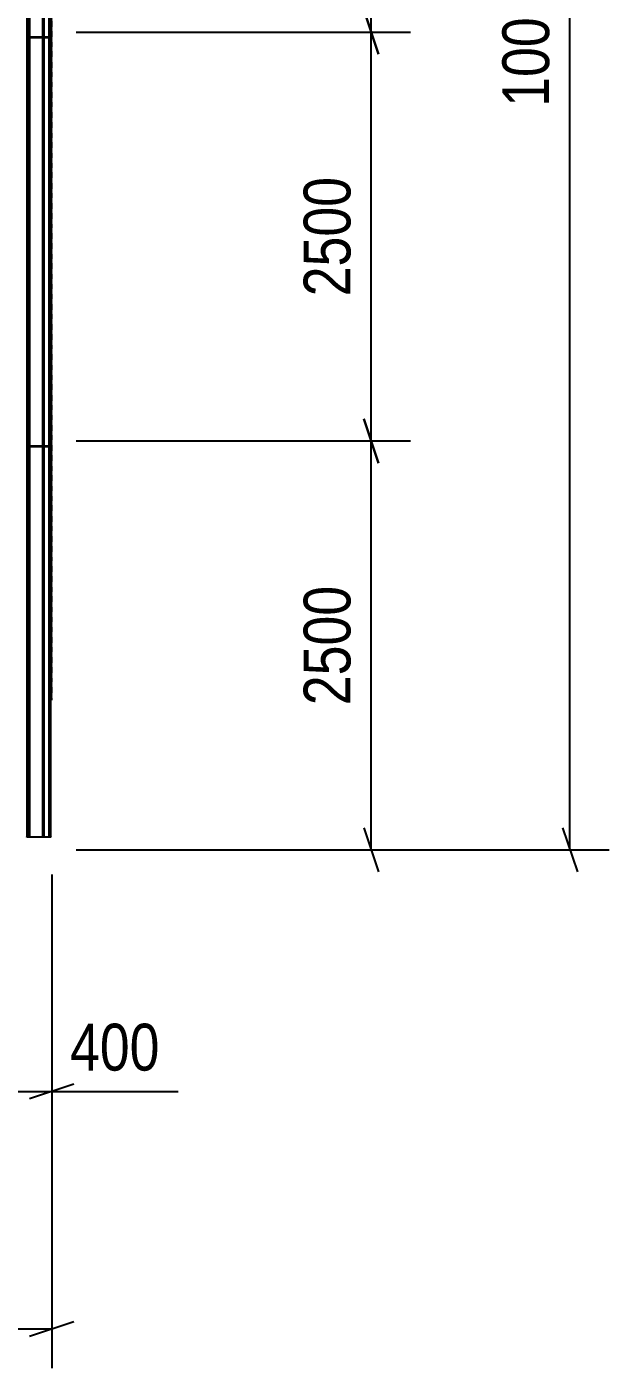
# Model space of a CAD drawing. Header units: millimetres. Extents: x 374 to 117179, y 600 to 17652.
# Drawn here: x 113614 to 117179, y 1538 to 9739 of the extents above; entities that cross this region are included whole.
import ezdxf

# ---------------------------------------------------------------- set-up
doc = ezdxf.new("R2010")
doc.units = ezdxf.units.MM
doc.linetypes.add('DXK_LINE_DOT3', pattern=[5.9187, 2.979, -0.9799, 0.9799, -0.9799])
doc.styles.add('Arial Narrow', font='ARIALN.TTF', dxfattribs={"height": 0.2})

# ---------------------------------------------------------------- blocks, each defined once
blk = doc.blocks.new('Part-502061-11930 - 1341')
at = {"color": 7, "linetype": 'Continuous'}
for p, q in [((113614.5, 4783.8), (113614.5, 4786.8)), ((113614.5, 4783.8), (113614.5, 4786.8)), ((113761.2, 4783.8), (113614.5, 4783.8)), ((113629.4, 4786.8), (113751.2, 4786.8)), ((113761.2, 4786.8), (113761.2, 4783.8))]:
    blk.add_line(p, q, dxfattribs=at)
blk = doc.blocks.new('GridLine-502061-9798 - 1341')
at = {"color": 246, "linetype": 'DXK_LINE_DOT3'}
blk.add_line((113766.7, 5622.3), (113766.7, 15514.6), dxfattribs=at)
blk = doc.blocks.new('Part-502061-11929 - 1341')
at = {"color": 7, "linetype": 'Continuous'}
for p, q in [((113614.5, 14651.8), (113614.5, 4786.8)), ((113615, 14651.8), (113615, 4786.8)), ((113620.6, 4786.8), (113620.6, 14651.8)), ((113621.2, 4786.8), (113621.2, 14651.8)), ((113621.7, 4786.8), (113621.7, 14651.8)), ((113622.2, 4786.8), (113622.2, 14651.8)), ((113622.7, 4786.8), (113622.7, 14651.8)), ((113623, 4786.8), (113623, 14651.8)), ((113623.3, 4786.8), (113623.3, 14651.8)), ((113623.5, 4786.8), (113623.5, 14651.8)), ((113623.7, 4786.8), (113623.7, 14651.8)), ((113624, 4786.8), (113624, 14651.8)), ((113624.4, 4786.8), (113624.4, 14651.8)), ((113624.9, 4786.8), (113624.9, 14651.8)), ((113625.4, 4786.8), (113625.4, 14651.8)), ((113626, 4786.8), (113626, 14651.8)), ((113626.6, 4786.8), (113626.6, 14651.8)), ((113627.1, 4786.8), (113627.1, 14651.8)), ((113627.7, 4786.8), (113627.7, 14651.8)), ((113628.2, 4786.8), (113628.2, 14651.8)), ((113628.6, 4786.8), (113628.6, 14651.8)), ((113629, 4786.8), (113629, 14651.8)), ((113629.2, 4786.8), (113629.2, 14651.8)), ((113629.4, 4786.8), (113629.4, 14651.8)), ((113629.4, 4786.8), (113629.4, 14651.8)), ((113751.2, 4786.8), (113751.2, 14651.8)), ((113751.9, 4786.8), (113751.9, 14651.8)), ((113752.5, 4786.8), (113752.5, 14651.8)), ((113760.6, 4786.8), (113760.6, 14651.8)), ((113761, 4786.8), (113761, 14651.8)), ((113761.3, 4786.8), (113761.3, 14651.8)), ((113629.6, 9676.8), (113629.6, 12173.8)), ((113630.1, 9676.8), (113630.1, 12173.8)), ((113630.6, 9676.8), (113630.6, 12173.8)), ((113631.4, 9676.8), (113631.4, 12173.8)), ((113632.1, 9676.8), (113632.1, 12173.8)), ((113632.7, 9676.8), (113632.7, 12173.8)), ((113633, 9676.8), (113633, 12173.8)), ((113633.1, 9676.8), (113633.1, 12173.8)), ((113713, 9676.8), (113713, 12173.8)), ((113714.7, 9676.8), (113714.7, 12173.8)), ((113716.4, 9676.8), (113716.4, 12173.8)), ((113718, 9676.8), (113718, 12173.8)), ((113719.4, 9676.8), (113719.4, 12173.8)), ((113720.6, 9676.8), (113720.6, 12173.8)), ((113721.6, 9676.8), (113721.6, 12173.8)), ((113629.6, 7176.8), (113629.6, 9673.8)), ((113630.1, 7176.8), (113630.1, 9673.8)), ((113630.6, 7176.8), (113630.6, 9673.8)), ((113631.4, 7176.8), (113631.4, 9673.8)), ((113632.1, 7176.8), (113632.1, 9673.8)), ((113632.7, 7176.8), (113632.7, 9673.8)), ((113633, 7176.8), (113633, 9673.8)), ((113633.1, 7176.8), (113633.1, 9673.8)), ((113713, 7176.8), (113713, 9673.8)), ((113714.7, 7176.8), (113714.7, 9673.8)), ((113716.4, 7176.8), (113716.4, 9673.8)), ((113718, 7176.8), (113718, 9673.8)), ((113719.4, 7176.8), (113719.4, 9673.8)), ((113720.6, 7176.8), (113720.6, 9673.8)), ((113721.6, 7176.8), (113721.6, 9673.8)), ((113629.6, 4786.8), (113629.6, 7173.8)), ((113630.1, 4786.8), (113630.1, 7173.8)), ((113630.6, 4786.8), (113630.6, 7173.8)), ((113631.4, 4786.8), (113631.4, 7173.8)), ((113632.1, 4786.8), (113632.1, 7173.8)), ((113632.7, 4786.8), (113632.7, 7173.8)), ((113633, 4786.8), (113633, 7173.8)), ((113633.1, 4786.8), (113633.1, 7173.8)), ((113713, 4786.8), (113713, 7173.8)), ((113714.7, 4786.8), (113714.7, 7173.8)), ((113716.4, 4786.8), (113716.4, 7173.8)), ((113718, 4786.8), (113718, 7173.8)), ((113719.4, 4786.8), (113719.4, 7173.8)), ((113720.6, 4786.8), (113720.6, 7173.8)), ((113721.6, 4786.8), (113721.6, 7173.8)), ((113614.5, 4786.8), (113615, 4786.8)), ((113615, 4786.8), (113629.4, 4786.8)), ((113751.2, 4786.8), (113751.9, 4786.8)), ((113751.9, 4786.8), (113752.5, 4786.8)), ((113752.5, 4786.8), (113761.3, 4786.8))]:
    blk.add_line(p, q, dxfattribs=at)
blk = doc.blocks.new('Part-502061-12096 - 1341')
at = {"color": 7, "linetype": 'Continuous'}
for p, q in [((113629.4, 9676.8), (113751.2, 9676.8)), ((113629.4, 9673.8), (113751.2, 9673.8)), ((113761.2, 9673.8), (113761.2, 9676.8))]:
    blk.add_line(p, q, dxfattribs=at)
blk = doc.blocks.new('Part-502061-12018 - 1341')
at = {"color": 7, "linetype": 'Continuous'}
for p, q in [((113629.4, 7176.8), (113751.2, 7176.8)), ((113629.4, 7173.8), (113751.2, 7173.8)), ((113761.2, 7173.8), (113761.2, 7176.8))]:
    blk.add_line(p, q, dxfattribs=at)
blk = doc.blocks.new('StraightDimension-502061-1407 - 1341')
at = {"color": 6, "linetype": 'Continuous'}
for p, q in [((115768, 7071.8), (115678, 7341.8)), ((113916.7, 7206.8), (115963, 7206.8)), ((115723, 4706.8), (115723, 7206.8)), ((115678, 4841.8), (115768, 4571.8)), ((113916.7, 4706.8), (115963, 4706.8))]:
    blk.add_line(p, q, dxfattribs=at)
at = {"color": 0}
blk.add_wipeout([(115655.5, 6382.4), (115235.5, 6382.4), (115235.5, 5531.1), (115655.5, 5531.1)], dxfattribs=at)
at = {"color": 7, "style": 'Arial Narrow'}
blk.add_text('2500', height=286.33, rotation=90.00021, dxfattribs=at).set_placement((115595.5, 5591.1))
blk = doc.blocks.new('StraightDimension-502061-1409 - 1341')
at = {"color": 6, "linetype": 'Continuous'}
for p, q in [((113766.7, 4556.8), (113766.7, 1537.5)), ((113631.7, 1732.5), (113901.7, 1822.5)), ((100766.7, 1777.5), (113766.7, 1777.5))]:
    blk.add_line(p, q, dxfattribs=at)
blk = doc.blocks.new('StraightDimension-502061-1400 - 1341')
at = {"color": 6, "linetype": 'Continuous'}
for p, q in [((113366.7, 4556.8), (113366.7, 2989.7)), ((113766.7, 4556.8), (113766.7, 2989.7)), ((113231.7, 3184.7), (113501.7, 3274.7)), ((113366.7, 3229.7), (113766.7, 3229.7)), ((113901.7, 3274.7), (113631.7, 3184.7)), ((113766.7, 3229.7), (114540.2, 3229.7)), ((113766.7, 3229.7), (114540.2, 3229.7))]:
    blk.add_line(p, q, dxfattribs=at)
at = {"color": 0}
blk.add_wipeout([(114487.7, 3297.2), (114487.7, 3717.2), (113819.2, 3717.2), (113819.2, 3297.2)], dxfattribs=at)
at = {"color": 7, "style": 'Arial Narrow'}
blk.add_text('400', height=286.33, dxfattribs=at).set_placement((113879.2, 3357.2))
blk = doc.blocks.new('StraightDimension-502061-1411 - 1341')
at = {"color": 6, "linetype": 'Continuous'}
for p, q in [((116939.2, 4706.8), (116939.2, 14706.8)), ((116894.2, 4841.8), (116984.2, 4571.8)), ((113916.7, 4706.8), (117179.2, 4706.8))]:
    blk.add_line(p, q, dxfattribs=at)
at = {"color": 0}
blk.add_wipeout([(116871.7, 10223.8), (116451.7, 10223.8), (116451.7, 9189.7), (116871.7, 9189.7)], dxfattribs=at)
at = {"color": 7, "style": 'Arial Narrow'}
blk.add_text('10000', height=286.33, rotation=90.00021, dxfattribs=at).set_placement((116811.7, 9249.7))
blk = doc.blocks.new('StraightDimension-502061-1405 - 1341')
at = {"color": 6, "linetype": 'Continuous'}
for p, q in [((115768, 12071.8), (115678, 12341.8)), ((113916.7, 12206.8), (115963, 12206.8)), ((115723, 9706.8), (115723, 12206.8)), ((115678, 9841.8), (115768, 9571.8)), ((113916.7, 9706.8), (115963, 9706.8))]:
    blk.add_line(p, q, dxfattribs=at)
at = {"color": 0}
blk.add_wipeout([(115655.5, 11382.4), (115235.5, 11382.4), (115235.5, 10531.1), (115655.5, 10531.1)], dxfattribs=at)
at = {"color": 7, "style": 'Arial Narrow'}
blk.add_text('2500', height=286.33, rotation=90.00021, dxfattribs=at).set_placement((115595.5, 10591.1))
blk = doc.blocks.new('StraightDimension-502061-1406 - 1341')
at = {"color": 6, "linetype": 'Continuous'}
for p, q in [((115768, 9571.8), (115678, 9841.8)), ((113916.7, 9706.8), (115963, 9706.8)), ((115723, 7206.8), (115723, 9706.8)), ((115678, 7341.8), (115768, 7071.8)), ((113916.7, 7206.8), (115963, 7206.8))]:
    blk.add_line(p, q, dxfattribs=at)
at = {"color": 0}
blk.add_wipeout([(115655.5, 8882.4), (115235.5, 8882.4), (115235.5, 8031.1), (115655.5, 8031.1)], dxfattribs=at)
at = {"color": 7, "style": 'Arial Narrow'}
blk.add_text('2500', height=286.33, rotation=90.00021, dxfattribs=at).set_placement((115595.5, 8091.1))

msp = doc.modelspace()

# ---------------------------------------------------------------- block references
for name in ['GridLine-502061-9798 - 1341', 'Part-502061-11929 - 1341', 'Part-502061-12096 - 1341', 'Part-502061-12018 - 1341', 'Part-502061-11930 - 1341']:
    msp.add_blockref(name, (0, 0))

# ---------------------------------------------------------------- next in the draw order: block references
msp.add_blockref('StraightDimension-502061-1407 - 1341', (0, 0))

# ---------------------------------------------------------------- next in the draw order: block references
msp.add_blockref('StraightDimension-502061-1409 - 1341', (0, 0))

# ---------------------------------------------------------------- next in the draw order: block references
msp.add_blockref('StraightDimension-502061-1400 - 1341', (0, 0))

# ---------------------------------------------------------------- next in the draw order: block references
msp.add_blockref('StraightDimension-502061-1411 - 1341', (0, 0))

# ---------------------------------------------------------------- next in the draw order: block references
msp.add_blockref('StraightDimension-502061-1405 - 1341', (0, 0))

# ---------------------------------------------------------------- next in the draw order: block references
msp.add_blockref('StraightDimension-502061-1406 - 1341', (0, 0))

doc.saveas('drawing.dxf')
